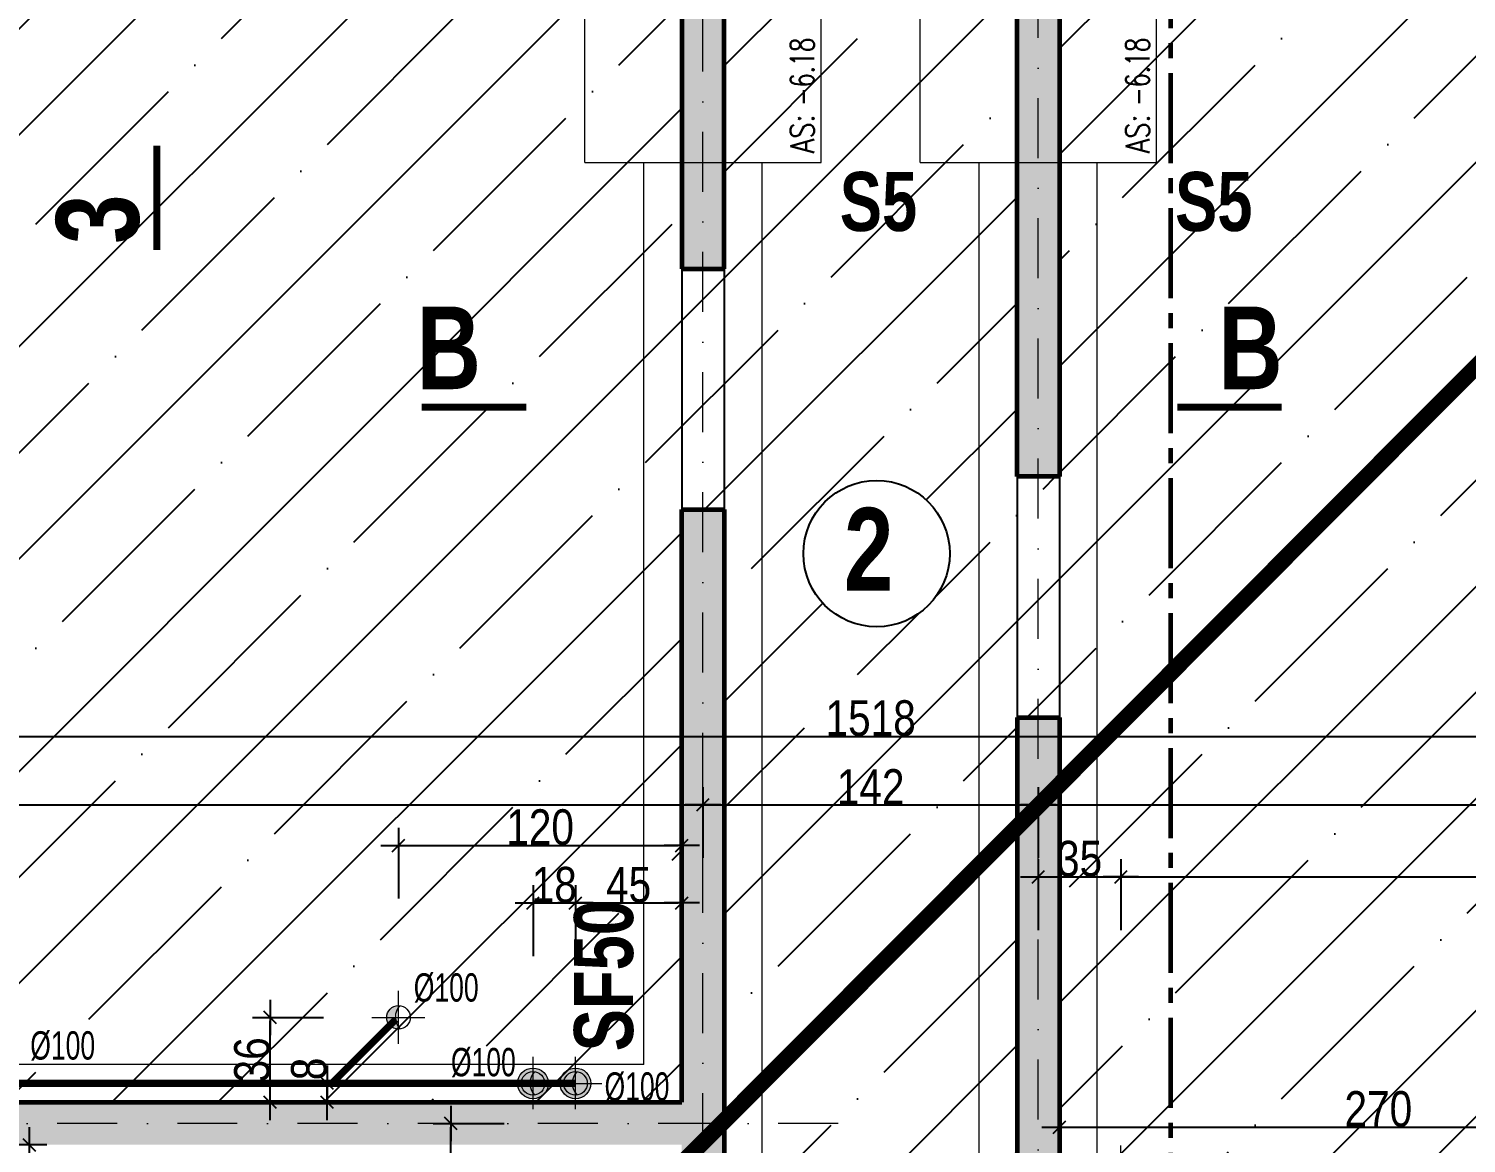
# Model space of a CAD drawing. Header units: centimetres. Extents: x -4990 to 114398, y -61489 to -12305.
# Drawn here: x 30766 to 31374, y -38185 to -37713 of the extents above; entities that cross this region are included whole.
import ezdxf
from ezdxf.enums import TextEntityAlignment as Align

# ---------------------------------------------------------------- set-up
doc = ezdxf.new("R2010")
doc.units = ezdxf.units.CM
doc.header["$LTSCALE"] = 0.5
for name, pattern in [('AXES2', [28.575, 19.05, -3.175, 3.175, -3.175]), ('prlm_ep', [2.5, 1.25, -0.25, 0.25, -0.25, 0.25, -0.25]), ('prlm_eu', [2, 1.25, -0.25, 0.25, -0.25]), ('TIRETPTX2', [50.8, 25.4, -12.7, 0, -12.7])]:
    doc.linetypes.add(name, pattern=pattern)
doc.layers.get('DEFPOINTS').update_dxf_attribs({"linetype": 'CONTINUOUS'})
for name, color, linetype in [('01_cote_gen', 4, 'CONTINUOUS'), ('01_linteaux', 2, 'CONTINUOUS'), ('01_poch_murs', 253, 'CONTINUOUS'), ('01_resv', 32, 'CONTINUOUS'), ('01_texte', 230, 'CONTINUOUS'), ('AA_COTES', 2, 'CONTINUOUS'), ('prlm-EAU-EPEXT', 145, 'CONTINUOUS'), ('prlm-EAU-EUEV', 25, 'CONTINUOUS'), ('prlm-MOD-PB', 123, 'CONTINUOUS')]:
    doc.layers.add(name, color=color, linetype=linetype)
for name, color, linetype, lineweight in [('01_murs_coup', 5, 'CONTINUOUS', 60), ('01_résv', 32, 'CONTINUOUS', 9), ('01_sem', 42, 'CONTINUOUS', 15), ('01_tram_axes', 2, 'TIRETPTX2', 9)]:
    doc.layers.add(name, color=color, linetype=linetype, lineweight=lineweight)
doc.styles.add('Geneva', font='')
doc.styles.add('impact', font='impact.ttf')
doc.styles.add('SIMPLEX1', font='SIMPLEX.shx', dxfattribs={"width": 0.8, "height": 10})
doc.styles.add('STYLE2', font='ARIALN.TTF')
doc.styles.get('Geneva').set_extended_font_data('Geneva')
doc.dimstyles.new('JB50', dxfattribs={"dimscale": 0.1, "dimtxt": 150, "dimasz": 15, "dimexe": 0.1, "dimexo": 0.1, "dimgap": 0.09, "dimtad": 1, "dimdec": 1, "dimdsep": 46, "dimtxsty": 'STYLE2', "dimblk1": 'BOND_G', "dimblk2": 'BOND_D', "dimsah": 1, "dimcen": 1.5, "dimdle": 0.01, "dimse1": 1, "dimse2": 1, "dimclrd": 4, "dimclre": 2, "dimclrt": 6, "dimazin": 2, "dimtfac": 2.333333, "dimtdec": 1, "dimtix": 1, "dimtmove": 2, "dimatfit": 3, "dimldrblk": 'BOND_G', "dimfxl": 1, "dimtolj": 1, "dimtzin": 0, "dimarcsym": 0})

# ---------------------------------------------------------------- blocks, each defined once
blk = doc.blocks.new('BOND_G')
at = {"layer": 'AA_COTES', "color": 0}
for p, q in [((0, -5), (0, 15)), ((5, 0), (-5, 0)), ((1.77, 1.77), (-1.77, -1.77))]:
    blk.add_line(p, q, dxfattribs=at)
blk = doc.blocks.new('BOND_D')
at = {"layer": 'AA_COTES', "color": 0}
for p, q in [((0, 5), (0, -15)), ((5, 0), (-5, 0)), ((-1.77, -1.77), (1.77, 1.77))]:
    blk.add_line(p, q, dxfattribs=at)
blk = doc.blocks.new('*D3748')
at = {"layer": '01_cote_gen', "color": 4, "lineweight": -2, "ltscale": 2, "transparency": 16777216}
blk.add_line((30364.67, -38041.52), (31049.67, -38041.52), dxfattribs=at)
at = {"layer": 'DEFPOINTS', "color": 0, "ltscale": 2}
for p in [(30363.17, -38039.79), (31051.17, -38041.52), (31051.17, -38067.52)]:
    blk.add_point(p, dxfattribs=at)
at = {"layer": '01_cote_gen', "color": 4, "lineweight": -2, "ltscale": 2, "transparency": 16777216, "xscale": 1.5, "yscale": 1.5, "zscale": 1.5, "rotation": 180}
blk.add_blockref('BOND_G', (30363.17, -38041.52), dxfattribs=at)
at = {"layer": '01_cote_gen', "color": 4, "lineweight": -2, "ltscale": 2, "transparency": 16777216, "xscale": 1.5, "yscale": 1.5, "zscale": 1.5}
blk.add_blockref('BOND_D', (31051.17, -38041.52), dxfattribs=at)
at = {"layer": '01_cote_gen', "color": 6, "ltscale": 2, "transparency": 16777216, "insert": (30707.17, -38033.86), "char_height": 15, "attachment_point": 5, "style": 'STYLE2'}
blk.add_mtext('\\A1;688', dxfattribs=at)
blk = doc.blocks.new('*D3749')
at = {"layer": '01_cote_gen', "color": 4, "lineweight": -2, "ltscale": 2, "transparency": 16777216}
blk.add_line((31052.67, -38041.52), (31191.67, -38041.52), dxfattribs=at)
at = {"layer": 'DEFPOINTS', "color": 0, "ltscale": 2}
for p in [(31193.17, -37960.06), (31193.17, -38041.52), (31051.17, -38067.52)]:
    blk.add_point(p, dxfattribs=at)
at = {"layer": '01_cote_gen', "color": 4, "lineweight": -2, "ltscale": 2, "transparency": 16777216, "xscale": 1.5, "yscale": 1.5, "zscale": 1.5, "rotation": 180}
blk.add_blockref('BOND_G', (31051.17, -38041.52), dxfattribs=at)
at = {"layer": '01_cote_gen', "color": 4, "lineweight": -2, "ltscale": 2, "transparency": 16777216, "xscale": 1.5, "yscale": 1.5, "zscale": 1.5}
blk.add_blockref('BOND_D', (31193.17, -38041.52), dxfattribs=at)
at = {"layer": '01_cote_gen', "color": 6, "ltscale": 2, "transparency": 16777216, "insert": (31122.17, -38033.98), "char_height": 15, "attachment_point": 5, "style": 'STYLE2'}
blk.add_mtext('\\A1;142', dxfattribs=at)
blk = doc.blocks.new('*D3750')
at = {"layer": '01_cote_gen', "color": 4, "lineweight": -2, "ltscale": 2, "transparency": 16777216}
blk.add_line((31194.67, -38041.52), (31879.68, -38041.52), dxfattribs=at)
at = {"layer": 'DEFPOINTS', "color": 0, "ltscale": 2}
for p in [(31193.17, -37960.06), (31881.18, -38041.52), (31881.18, -38130.06)]:
    blk.add_point(p, dxfattribs=at)
at = {"layer": '01_cote_gen', "color": 4, "lineweight": -2, "ltscale": 2, "transparency": 16777216, "xscale": 1.5, "yscale": 1.5, "zscale": 1.5, "rotation": 180}
blk.add_blockref('BOND_G', (31193.17, -38041.52), dxfattribs=at)
at = {"layer": '01_cote_gen', "color": 4, "lineweight": -2, "ltscale": 2, "transparency": 16777216, "xscale": 1.5, "yscale": 1.5, "zscale": 1.5}
blk.add_blockref('BOND_D', (31881.18, -38041.52), dxfattribs=at)
at = {"layer": '01_cote_gen', "color": 6, "ltscale": 2, "transparency": 16777216, "insert": (31537.17, -38033.86), "char_height": 15, "attachment_point": 5, "style": 'STYLE2'}
blk.add_mtext('\\A1;688', dxfattribs=at)
blk = doc.blocks.new('*D3751')
at = {"layer": '01_cote_gen', "color": 4, "lineweight": -2, "ltscale": 2, "transparency": 16777216}
blk.add_line((30364.67, -38012.58), (31879.68, -38012.58), dxfattribs=at)
at = {"layer": 'DEFPOINTS', "color": 0, "ltscale": 2}
for p in [(31881.18, -38012.58), (30363.17, -38021.75), (31881.18, -38029.68)]:
    blk.add_point(p, dxfattribs=at)
at = {"layer": '01_cote_gen', "color": 4, "lineweight": -2, "ltscale": 2, "transparency": 16777216, "xscale": 1.5, "yscale": 1.5, "zscale": 1.5, "rotation": 180}
blk.add_blockref('BOND_G', (30363.17, -38012.58), dxfattribs=at)
at = {"layer": '01_cote_gen', "color": 4, "lineweight": -2, "ltscale": 2, "transparency": 16777216, "xscale": 1.5, "yscale": 1.5, "zscale": 1.5}
blk.add_blockref('BOND_D', (31881.18, -38012.58), dxfattribs=at)
at = {"layer": '01_cote_gen', "color": 6, "ltscale": 2, "transparency": 16777216, "insert": (31122.17, -38004.91), "char_height": 15, "attachment_point": 5, "style": 'STYLE2'}
blk.add_mtext('\\A1;1518', dxfattribs=at)
blk = doc.blocks.new('*D3752')
at = {"layer": '01_cote_gen', "color": 4, "lineweight": -2, "ltscale": 2, "transparency": 16777216}
blk.add_line((31194.67, -38072.09), (31226.67, -38072.09), dxfattribs=at)
at = {"layer": 'DEFPOINTS', "color": 0, "ltscale": 2}
for p in [(31228.17, -38072.09), (31193.17, -38107.7), (31228.17, -38184.23)]:
    blk.add_point(p, dxfattribs=at)
at = {"layer": '01_cote_gen', "color": 4, "lineweight": -2, "ltscale": 2, "transparency": 16777216, "xscale": 1.5, "yscale": 1.5, "zscale": 1.5, "rotation": 180}
blk.add_blockref('BOND_G', (31193.17, -38072.09), dxfattribs=at)
at = {"layer": '01_cote_gen', "color": 4, "lineweight": -2, "ltscale": 2, "transparency": 16777216, "xscale": 1.5, "yscale": 1.5, "zscale": 1.5}
blk.add_blockref('BOND_D', (31228.17, -38072.09), dxfattribs=at)
at = {"layer": '01_cote_gen', "color": 6, "ltscale": 2, "transparency": 16777216, "insert": (31210.67, -38064.42), "char_height": 15, "attachment_point": 5, "style": 'STYLE2'}
blk.add_mtext('\\A1;35', dxfattribs=at)
blk = doc.blocks.new('*D3753')
at = {"layer": '01_cote_gen', "color": 4, "lineweight": -2, "ltscale": 2, "transparency": 16777216}
blk.add_line((31229.67, -38072.09), (31879.68, -38072.09), dxfattribs=at)
at = {"layer": 'DEFPOINTS', "color": 0, "ltscale": 2}
for p in [(31881.18, -38072.09), (31228.17, -38079.59), (31881.18, -38091.88)]:
    blk.add_point(p, dxfattribs=at)
at = {"layer": '01_cote_gen', "color": 4, "lineweight": -2, "ltscale": 2, "transparency": 16777216, "xscale": 1.5, "yscale": 1.5, "zscale": 1.5, "rotation": 180}
blk.add_blockref('BOND_G', (31228.17, -38072.09), dxfattribs=at)
at = {"layer": '01_cote_gen', "color": 4, "lineweight": -2, "ltscale": 2, "transparency": 16777216, "xscale": 1.5, "yscale": 1.5, "zscale": 1.5}
blk.add_blockref('BOND_D', (31881.18, -38072.09), dxfattribs=at)
at = {"layer": '01_cote_gen', "color": 6, "ltscale": 2, "transparency": 16777216, "insert": (31554.67, -38064.42), "char_height": 15, "attachment_point": 5, "style": 'STYLE2'}
blk.add_mtext('\\A1;653', dxfattribs=at)
blk = doc.blocks.new('*D3779')
at = {"layer": '01_cote_gen', "color": 4, "lineweight": -2, "ltscale": 2, "transparency": 16777216}
blk.add_line((30944.4, -38755.04), (30944.4, -38178.05), dxfattribs=at)
at = {"layer": 'DEFPOINTS', "color": 0, "ltscale": 2}
for p in [(30943.93, -38176.55), (30944.4, -38176.55), (30966.9, -38756.54)]:
    blk.add_point(p, dxfattribs=at)
at = {"layer": '01_cote_gen', "color": 4, "lineweight": -2, "ltscale": 2, "transparency": 16777216, "xscale": 1.5, "yscale": 1.5, "zscale": 1.5}
for name, p, rotation in [('BOND_D', (30944.4, -38176.55), 90), ('BOND_G', (30944.4, -38756.54), 270)]:
    blk.add_blockref(name, p, dxfattribs=dict(at, rotation=rotation))
at = {"layer": '01_cote_gen', "color": 6, "ltscale": 2, "transparency": 16777216, "insert": (30936.73, -38466.55), "char_height": 15, "attachment_point": 5, "rotation": 90, "style": 'STYLE2'}
blk.add_mtext('\\A1;580', dxfattribs=at)
blk = doc.blocks.new('*D4550')
at = {"layer": '01_cote_gen', "color": 4, "lineweight": -2, "ltscale": 2, "transparency": 16777216}
blk.add_line((30980.69, -38083.13), (30995.67, -38083.13), dxfattribs=at)
at = {"layer": 'DEFPOINTS', "color": 0, "ltscale": 2}
for p in [(30997.17, -38083.13), (30979.19, -38148.3), (30997.17, -38148.3)]:
    blk.add_point(p, dxfattribs=at)
at = {"layer": '01_cote_gen', "color": 4, "lineweight": -2, "ltscale": 2, "transparency": 16777216, "xscale": 1.5, "yscale": 1.5, "zscale": 1.5, "rotation": 180}
blk.add_blockref('BOND_G', (30979.19, -38083.13), dxfattribs=at)
at = {"layer": '01_cote_gen', "color": 4, "lineweight": -2, "ltscale": 2, "transparency": 16777216, "xscale": 1.5, "yscale": 1.5, "zscale": 1.5}
blk.add_blockref('BOND_D', (30997.17, -38083.13), dxfattribs=at)
at = {"layer": '01_cote_gen', "color": 6, "ltscale": 2, "transparency": 16777216, "insert": (30988.18, -38075.46), "char_height": 15, "attachment_point": 5, "style": 'STYLE2'}
blk.add_mtext('\\A1;18', dxfattribs=at)
blk = doc.blocks.new('*D4551')
at = {"layer": '01_cote_gen', "color": 4, "lineweight": -2, "ltscale": 2, "transparency": 16777216}
blk.add_line((30998.67, -38083.13), (31040.67, -38083.13), dxfattribs=at)
at = {"layer": 'DEFPOINTS', "color": 0, "ltscale": 2}
for p in [(30997.17, -38075.63), (31042.17, -38075.63), (31042.17, -38083.13)]:
    blk.add_point(p, dxfattribs=at)
at = {"layer": '01_cote_gen', "color": 4, "lineweight": -2, "ltscale": 2, "transparency": 16777216, "xscale": 1.5, "yscale": 1.5, "zscale": 1.5, "rotation": 180}
blk.add_blockref('BOND_G', (30997.17, -38083.13), dxfattribs=at)
at = {"layer": '01_cote_gen', "color": 4, "lineweight": -2, "ltscale": 2, "transparency": 16777216, "xscale": 1.5, "yscale": 1.5, "zscale": 1.5}
blk.add_blockref('BOND_D', (31042.17, -38083.13), dxfattribs=at)
at = {"layer": '01_cote_gen', "color": 6, "ltscale": 2, "transparency": 16777216, "insert": (31019.67, -38075.49), "char_height": 15, "attachment_point": 5, "style": 'STYLE2'}
blk.add_mtext('\\A1;45', dxfattribs=at)
blk = doc.blocks.new('*D4552')
at = {"layer": '01_cote_gen', "color": 4, "lineweight": -2, "ltscale": 2, "transparency": 16777216}
blk.add_line((30923.71, -38058.75), (31040.67, -38058.75), dxfattribs=at)
at = {"layer": 'DEFPOINTS', "color": 0, "ltscale": 2}
for p in [(31042.17, -38058.75), (31042.17, -38058.75), (30922.21, -38120.36)]:
    blk.add_point(p, dxfattribs=at)
at = {"layer": '01_cote_gen', "color": 4, "lineweight": -2, "ltscale": 2, "transparency": 16777216, "xscale": 1.5, "yscale": 1.5, "zscale": 1.5, "rotation": 180}
blk.add_blockref('BOND_G', (30922.21, -38058.75), dxfattribs=at)
at = {"layer": '01_cote_gen', "color": 4, "lineweight": -2, "ltscale": 2, "transparency": 16777216, "xscale": 1.5, "yscale": 1.5, "zscale": 1.5}
blk.add_blockref('BOND_D', (31042.17, -38058.75), dxfattribs=at)
at = {"layer": '01_cote_gen', "color": 6, "ltscale": 2, "transparency": 16777216, "insert": (30982.19, -38051.08), "char_height": 15, "attachment_point": 5, "style": 'STYLE2'}
blk.add_mtext('\\A1;120', dxfattribs=at)
blk = doc.blocks.new('*D4553')
at = {"layer": '01_cote_gen', "color": 4, "lineweight": -2, "ltscale": 2, "transparency": 16777216}
blk.add_line((30891.98, -38166.05), (30891.98, -38161.03), dxfattribs=at)
at = {"layer": 'DEFPOINTS', "color": 0, "ltscale": 2}
for p in [(30891.98, -38159.53), (30969.78, -38159.53), (30969.78, -38167.55)]:
    blk.add_point(p, dxfattribs=at)
at = {"layer": '01_cote_gen', "color": 4, "lineweight": -2, "ltscale": 2, "transparency": 16777216, "xscale": 1.5, "yscale": 1.5, "zscale": 1.5}
for name, p, rotation in [('BOND_D', (30891.98, -38159.53), 90), ('BOND_G', (30891.98, -38167.55), 270)]:
    blk.add_blockref(name, p, dxfattribs=dict(at, rotation=rotation))
at = {"layer": '01_cote_gen', "color": 6, "ltscale": 2, "transparency": 16777216, "insert": (30884.31, -38153.41), "char_height": 15, "attachment_point": 5, "rotation": 90, "style": 'STYLE2'}
blk.add_mtext('\\A1;8', dxfattribs=at)
blk = doc.blocks.new('*D4554')
at = {"layer": '01_cote_gen', "color": 4, "lineweight": -2, "ltscale": 2, "transparency": 16777216}
blk.add_line((30867.9, -38166.05), (30867.9, -38133.09), dxfattribs=at)
at = {"layer": 'DEFPOINTS', "color": 0, "ltscale": 2}
for p in [(30867.9, -38131.59), (30933.44, -38131.59), (30927.43, -38167.55)]:
    blk.add_point(p, dxfattribs=at)
at = {"layer": '01_cote_gen', "color": 4, "lineweight": -2, "ltscale": 2, "transparency": 16777216, "xscale": 1.5, "yscale": 1.5, "zscale": 1.5}
for name, p, rotation in [('BOND_D', (30867.9, -38131.59), 90), ('BOND_G', (30867.9, -38167.55), 270)]:
    blk.add_blockref(name, p, dxfattribs=dict(at, rotation=rotation))
at = {"layer": '01_cote_gen', "color": 6, "ltscale": 2, "transparency": 16777216, "insert": (30860.23, -38149.57), "char_height": 15, "attachment_point": 5, "rotation": 90, "style": 'STYLE2'}
blk.add_mtext('\\A1;36', dxfattribs=at)
blk = doc.blocks.new('*D4556')
at = {"layer": '01_cote_gen', "color": 4, "lineweight": -2, "ltscale": 2, "transparency": 16777216}
blk.add_line((31203.66, -38178.09), (31470.7, -38178.09), dxfattribs=at)
at = {"layer": 'DEFPOINTS', "color": 0, "ltscale": 2}
for p in [(31202.16, -38181.38), (31472.2, -38178.09), (31472.2, -38225.4)]:
    blk.add_point(p, dxfattribs=at)
at = {"layer": '01_cote_gen', "color": 4, "lineweight": -2, "ltscale": 2, "transparency": 16777216, "xscale": 1.5, "yscale": 1.5, "zscale": 1.5, "rotation": 180}
blk.add_blockref('BOND_G', (31202.16, -38178.09), dxfattribs=at)
at = {"layer": '01_cote_gen', "color": 4, "lineweight": -2, "ltscale": 2, "transparency": 16777216, "xscale": 1.5, "yscale": 1.5, "zscale": 1.5}
blk.add_blockref('BOND_D', (31472.2, -38178.09), dxfattribs=at)
at = {"layer": '01_cote_gen', "color": 6, "ltscale": 2, "transparency": 16777216, "insert": (31337.18, -38170.42), "char_height": 15, "attachment_point": 5, "style": 'STYLE2'}
blk.add_mtext('\\A1;270', dxfattribs=at)
blk = doc.blocks.new('*D4561')
at = {"layer": '01_cote_gen', "color": 4, "lineweight": -2, "ltscale": 2, "transparency": 16777216}
blk.add_line((30765.83, -38187.05), (30765.83, -38605.01), dxfattribs=at)
at = {"layer": 'DEFPOINTS', "color": 0, "ltscale": 2}
for p in [(30735.29, -38185.55), (30711.38, -38606.51), (30765.83, -38606.51)]:
    blk.add_point(p, dxfattribs=at)
at = {"layer": '01_cote_gen', "color": 4, "lineweight": -2, "ltscale": 2, "transparency": 16777216, "xscale": 1.5, "yscale": 1.5, "zscale": 1.5}
for name, p, rotation in [('BOND_G', (30765.83, -38185.55), 90), ('BOND_D', (30765.83, -38606.51), 270)]:
    blk.add_blockref(name, p, dxfattribs=dict(at, rotation=rotation))
at = {"layer": '01_cote_gen', "color": 6, "ltscale": 2, "transparency": 16777216, "insert": (30758.29, -38396.03), "char_height": 15, "attachment_point": 5, "rotation": 90, "style": 'STYLE2'}
blk.add_mtext('\\A1;421', dxfattribs=at)
blk = doc.blocks.new('xi.chumod')
at = {"layer": 'prlm-MOD-PB', "linetype": 'ByBlock', "lineweight": 5}
blk.add_hatch(color=0, dxfattribs=at).paths.add_polyline_path([(6.5, 0, 1), (-6.5, 0, 1)])
at = {"layer": 'prlm-MOD-PB', "color": 0, "linetype": 'ByBlock', "lineweight": 5}
blk.add_circle((0, 0), 6.5, dxfattribs=at)
blk = doc.blocks.new('xi.eu')
at = {"layer": 'prlm-EAU-EUEV', "linetype": 'ByBlock', "lineweight": -2}
h = blk.add_hatch(color=0, dxfattribs=at)
edge = h.paths.add_edge_path()
edge.add_arc((0, 0), 5, 0, 360)
at = {"layer": 'prlm-EAU-EUEV', "color": 0, "linetype": 'ByBlock', "lineweight": 5}
blk.add_circle((0, 0), 5, dxfattribs=at)
blk = doc.blocks.new('xi.ev')
at = {"layer": 'prlm-EAU-EUEV', "linetype": 'ByBlock', "lineweight": -2}
h = blk.add_hatch(color=0, dxfattribs=at)
edge = h.paths.add_edge_path()
edge.add_arc((0, 0), 5, 0, 360)
at = {"layer": 'prlm-EAU-EUEV', "color": 0, "linetype": 'ByBlock', "lineweight": 5}
blk.add_circle((0, 0), 5, dxfattribs=at)

msp = doc.modelspace()

# ---------------------------------------------------------------- hatches: boundary and pattern name
at = {"layer": '01_poch_murs', "ltscale": 2}
h = msp.add_hatch(color=256, dxfattribs=at)
h.dxf.hatch_style = 1
h.paths.add_polyline_path([(31202.168, -37365.545), (31184.165, -37365.545), (31184.164, -37902.568), (31202.164, -37902.568)])
h.paths.add_polyline_path([(31202.169, -37274.568), (31873.164, -37274.562), (31873.164, -37279.554), (31889.164, -37279.554), (31889.164, -37200.094), (31873.164, -37200.094), (31873.164, -37256.562), (31184.166, -37256.562), (31184.165, -37332.555), (30371.166, -37332.555), (30371.166, -37292.246), (30355.166, -37292.816), (30355.166, -37350.545), (30583.162, -37350.548), (30583.162, -37365.545), (30599.162, -37365.545), (30599.162, -37350.548), (31042.169, -37350.555), (31042.169, -37365.545), (31060.169, -37365.545), (31060.169, -37350.555), (31184.165, -37350.557), (31184.165, -37365.545), (31202.168, -37365.545)])
h.paths.add_polyline_path([(31060.169, -37365.545), (31042.169, -37365.545), (31042.169, -37814.557), (31060.169, -37814.557)])
at = {"layer": '01_poch_murs'}
h = msp.add_hatch(dxfattribs=at)
h.set_pattern_fill('ANSI35', color=256, scale=10)
h.paths.add_polyline_path([(31854.164, -37340.545), (31217.176, -37340.545), (31217.176, -37365.545), (31202.168, -37365.545), (31202.166, -37694.548), (31873.164, -37694.548), (31873.164, -37649.512), (31854.164, -37649.512)])
h.paths.add_polyline_path([(31854.164, -37289.512), (31217.176, -37289.512), (31217.176, -37340.545), (31854.164, -37340.545)], flags=17)
h.paths.add_polyline_path([(31854.164, -37274.562), (31202.169, -37274.568), (31202.168, -37340.545), (31217.176, -37340.545), (31217.176, -37289.512), (31854.164, -37289.512)])
h.paths.add_polyline_path([(31873.164, -37289.512), (31854.164, -37289.512), (31854.164, -37340.545), (31873.164, -37340.545)])
h.paths.add_polyline_path([(31873.164, -37279.554), (31873.164, -37274.562), (31854.164, -37274.562), (31854.164, -37289.512), (31873.164, -37289.512)])
h.paths.add_polyline_path([(31873.164, -37340.545), (31854.164, -37340.545), (31854.164, -37649.512), (31873.164, -37649.512), (31873.164, -37553.554)], flags=17)
h.paths.add_polyline_path([(31217.176, -37340.545), (31202.168, -37340.545), (31202.168, -37365.545), (31217.176, -37365.545)], flags=17)
h.paths.add_polyline_path([(31184.165, -37350.557), (31172.168, -37350.557), (31172.168, -37365.545), (31184.165, -37365.545)])
h.paths.add_polyline_path([(31184.165, -37365.545), (31172.168, -37365.545), (31172.168, -37649.511), (31184.165, -37649.512)])
h.paths.add_polyline_path([(31172.168, -37365.545), (31066.17, -37365.545), (31066.17, -37649.512), (31060.169, -37649.512), (31060.169, -37694.548), (31184.165, -37694.548), (31184.165, -37649.512), (31172.168, -37649.511)])
h.paths.add_polyline_path([(31172.168, -37350.557), (31066.17, -37350.555), (31066.17, -37365.545), (31172.168, -37365.545)])
h.paths.add_polyline_path([(31066.17, -37365.545), (31060.169, -37365.545), (31060.169, -37649.512), (31066.17, -37649.512)])
h.paths.add_polyline_path([(31042.169, -37350.555), (31036.17, -37350.555), (31036.17, -37365.545), (31042.169, -37365.545)])
h.paths.add_polyline_path([(31042.169, -37365.545), (31036.17, -37365.545), (31036.17, -37649.512), (31042.169, -37649.512)])
h.paths.add_polyline_path([(31036.17, -37365.545), (30603.162, -37365.545), (30603.162, -37635.548), (30599.162, -37635.548), (30591.162, -37635.548), (30591.162, -37694.548), (31042.169, -37694.548), (31042.169, -37649.512), (31036.17, -37649.512)])
h.paths.add_polyline_path([(31036.17, -37350.555), (30603.162, -37350.548), (30603.162, -37365.545), (31036.17, -37365.545)])
h.paths.add_polyline_path([(30591.162, -37635.548), (30497.169, -37635.548), (30398.169, -37635.548), (30371.166, -37635.548), (30371.166, -37694.548), (30591.162, -37694.548)])
h.paths.add_polyline_path([(31060.169, -37814.557), (31051.17, -37814.557), (31051.17, -37916.554), (31060.169, -37916.554)])
h.paths.add_polyline_path([(31051.17, -37814.557), (31042.169, -37814.557), (31042.169, -37916.554), (31051.17, -37916.554)])
h.paths.add_polyline_path([(31193.166, -37902.568), (31184.164, -37902.568), (31184.165, -38004.565), (31193.166, -38004.565)], flags=17)
h.paths.add_polyline_path([(31202.164, -37902.568), (31193.166, -37902.568), (31193.166, -38004.565), (31202.165, -38004.565)])
h.paths.add_polyline_path([(31184.164, -38794.196), (31025.169, -38794.196), (31025.169, -38997.546), (31075.166, -38997.616), (31177.165, -38997.546), (31184.164, -38997.546)])
h.paths.add_polyline_path([(31184.164, -38744.196), (31060.169, -38744.196), (31060.169, -38764.543), (31051.17, -38764.543), (31051.17, -38794.196), (31184.164, -38794.196)])
h.paths.add_polyline_path([(31051.17, -38764.543), (31025.169, -38764.543), (31025.169, -38794.196), (31051.17, -38794.196)])
h.paths.add_polyline_path([(31219.167, -38270.567), (31193.166, -38270.567), (31193.166, -38446.558), (31219.167, -38446.563)])
edge = h.paths.add_edge_path()
edge.add_arc((30728.016, -37848.736), 30.98, 0, 360)
h.paths.add_polyline_path([(31042.169, -37694.548), (30371.166, -37694.548), (30371.166, -37746.548), (30371.166, -37845.548), (30371.166, -38167.549), (31042.169, -38167.549), (31042.169, -37916.554), (31042.169, -37814.557)])
edge = h.paths.add_edge_path()
edge.add_arc((31594.389, -37848.736), 30.98, 0, 360)
h.paths.add_polyline_path([(31873.164, -37891.558), (31873.164, -37792.558), (31873.164, -37694.548), (31202.166, -37694.548), (31202.164, -37902.568), (31202.165, -38004.565), (31202.164, -38252.567), (31873.164, -38252.567), (31873.164, -38179.563), (31873.164, -38080.563)])
edge = h.paths.add_edge_path()
edge.add_arc((31124.691, -37935.201), 30.98, 0, 360)
h.paths.add_polyline_path([(31184.164, -37902.568), (31184.165, -37694.548), (31060.169, -37694.548), (31060.169, -37814.557), (31060.169, -37916.554), (31060.169, -38744.196), (31184.164, -38744.196), (31184.164, -38705.553), (31184.164, -38603.556), (31184.164, -38446.557), (31193.166, -38446.558), (31193.166, -38270.567), (31184.164, -38270.567), (31184.164, -38004.565)])
at = {"layer": '01_poch_murs', "ltscale": 2}
h = msp.add_hatch(color=256, dxfattribs=at)
h.dxf.hatch_style = 1
h.paths.add_polyline_path([(31202.164, -38004.565), (31184.164, -38004.565), (31184.164, -38270.567), (31219.167, -38270.567), (31219.167, -38446.563), (31184.164, -38446.557), (31184.164, -38603.556), (31202.164, -38603.555), (31202.164, -38464.558), (31237.167, -38464.557), (31237.167, -38270.567), (31873.164, -38270.567), (31873.164, -38385.568), (31889.164, -38385.568), (31889.164, -38179.563), (31873.164, -38179.563), (31873.164, -38252.567), (31202.164, -38252.567)])
h.paths.add_polyline_path([(31889.164, -37891.558), (31873.164, -37891.558), (31873.164, -38080.563), (31889.164, -38080.563)])
h.paths.add_polyline_path([(31889.164, -37553.554), (31873.164, -37553.554), (31873.164, -37792.558), (31889.164, -37792.558)])
h.paths.add_polyline_path([(30599.162, -37468.55), (30583.162, -37468.55), (30583.162, -37619.548), (30497.169, -37619.548), (30497.169, -37635.548), (30599.162, -37635.548)])
h.paths.add_polyline_path([(30371.166, -37635.548), (30398.169, -37635.548), (30398.169, -37619.548), (30355.166, -37619.548), (30355.166, -37746.548), (30371.166, -37746.548)])
h.paths.add_polyline_path([(31060.169, -37916.554), (31042.169, -37916.554), (31042.169, -38167.549), (30371.166, -38167.549), (30371.166, -37845.548), (30355.166, -37845.548), (30355.166, -38209.545), (30375.166, -38209.545), (30375.166, -38185.549), (31042.209, -38185.549), (31042.169, -38748.543), (31007.169, -38748.543), (31007.169, -38997.546), (30856.162, -38997.616), (30856.162, -39015.616), (31075.168, -39015.616), (31075.166, -38997.616), (31025.169, -38997.546), (31025.169, -38764.543), (31060.169, -38764.543)])
at = {"layer": '01_résv', "ltscale": 2}
h = msp.add_hatch(color=256, dxfattribs=at)
h.dxf.hatch_style = 1
h.paths.add_polyline_path([(30922.862, -38126.628, 0.0324939), (30922.214, -38126.586), (30922.214, -38127.413, -0.0356937)])
h.paths.add_polyline_path([(30922.214, -38127.413), (30922.214, -38126.586, 0.4142136), (30917.214, -38131.586), (30920.891, -38131.586, -0.1572132)])
h.paths.add_polyline_path([(30920.891, -38131.586), (30917.214, -38131.586, 0.4142136), (30922.214, -38136.586), (30922.214, -38135.691, -0.1547681)])
h.paths.add_polyline_path([(30922.214, -38135.691), (30922.214, -38136.586, 0.0354279), (30922.92, -38136.536, -0.0386284)])
h = msp.add_hatch(color=256, dxfattribs=at)
h.dxf.hatch_style = 1
h.paths.add_polyline_path([(30979.836, -38154.573, 0.0324939), (30979.188, -38154.531), (30979.188, -38155.357, -0.0356937)])
h.paths.add_polyline_path([(30979.188, -38155.357), (30979.188, -38154.531, 0.4142136), (30974.188, -38159.531), (30977.865, -38159.531, -0.1572132)])
h.paths.add_polyline_path([(30977.865, -38159.531), (30974.188, -38159.531, 0.4142136), (30979.188, -38164.531), (30979.188, -38163.636, -0.1547681)])
h.paths.add_polyline_path([(30979.188, -38163.636), (30979.188, -38164.531, 0.0354279), (30979.894, -38164.481, -0.0386284)])
h = msp.add_hatch(color=256, dxfattribs=at)
h.dxf.hatch_style = 1
h.paths.add_polyline_path([(30997.814, -38154.573, 0.0324939), (30997.167, -38154.531), (30997.167, -38155.357, -0.0356937)])
h.paths.add_polyline_path([(30997.167, -38155.357), (30997.167, -38154.531, 0.4142136), (30992.167, -38159.531), (30995.843, -38159.531, -0.1572132)])
h.paths.add_polyline_path([(30995.843, -38159.531), (30992.167, -38159.531, 0.4142136), (30997.167, -38164.531), (30997.167, -38163.636, -0.1547681)])
h.paths.add_polyline_path([(30997.167, -38163.636), (30997.167, -38164.531, 0.0354279), (30997.872, -38164.481, -0.0386284)])

# ---------------------------------------------------------------- linework, layer by layer
at = {"layer": '01_linteaux'}
for p, q in [((31042.169, -37814.557), (31042.169, -37916.554)), ((31060.169, -37814.557), (31060.169, -37916.554)), ((31184.164, -37902.568), (31184.165, -38004.565)), ((31202.164, -37902.568), (31202.165, -38004.565))]:
    msp.add_line(p, q, dxfattribs=at)
at = {"layer": '01_murs_coup'}
for p, q in [((31202.169, -37274.568), (31202.164, -37902.568)), ((31042.169, -37350.555), (31042.169, -37814.557)), ((31060.169, -37814.557), (31060.169, -37350.555)), ((31184.164, -37902.568), (31184.165, -37350.557)), ((31042.169, -37814.557), (31060.169, -37814.557)), ((31202.164, -37902.568), (31184.164, -37902.568)), ((31042.169, -38167.549), (31042.169, -37916.554)), ((31042.169, -37916.554), (31060.169, -37916.554)), ((31060.169, -37916.554), (31060.169, -38764.543)), ((31184.164, -38004.565), (31202.164, -38004.565)), ((31184.164, -38004.565), (31184.164, -38270.567)), ((31202.164, -38004.565), (31202.164, -38252.567)), ((30371.166, -38167.549), (31042.169, -38167.549))]:
    msp.add_line(p, q, dxfattribs=at)
at = {"layer": '01_murs_coup', "linetype": 'AXES2', "ltscale": 4}
msp.add_line((31249.136, -37274.567), (31249.136, -40413.6), dxfattribs=at)
at = {"layer": '01_résv', "ltscale": 2}
for p, q in [((30922.214, -38142.813), (30922.214, -38120.359)), ((30910.987, -38131.586), (30933.441, -38131.586)), ((30979.188, -38170.458), (30979.188, -38148.304)), ((30997.167, -38170.458), (30997.167, -38148.304)), ((30967.961, -38159.531), (30990.415, -38159.531)), ((30985.94, -38159.531), (31008.394, -38159.531))]:
    msp.add_line(p, q, dxfattribs=at)
for centre in [(30922.214, -38131.586), (30979.188, -38159.531), (30997.167, -38159.531)]:
    msp.add_circle(centre, 5, dxfattribs=at)
for centre in [(30928.025, -38131.552), (30984.999, -38159.497), (31002.977, -38159.497)]:
    msp.add_arc(centre, 7.134, 136.358511, 224.313131, dxfattribs=at)
at = {"layer": '01_sem', "ltscale": 2}
for p, q in [((31001.17, -37769.512), (31001.17, -37619.512)), ((31101.17, -37769.512), (31101.17, -37619.512)), ((31143.166, -37769.512), (31143.166, -37619.511)), ((31243.166, -37769.512), (31243.166, -37619.512)), ((31001.17, -37769.512), (31101.17, -37769.512)), ((31026.17, -38151.549), (31026.17, -37769.512)), ((31076.17, -38781.543), (31076.17, -37769.512)), ((31143.166, -37769.512), (31243.166, -37769.512)), ((31168.166, -38286.567), (31168.166, -37769.512)), ((31218.166, -38236.567), (31218.166, -37769.512)), ((31026.17, -38151.549), (30388.166, -38151.549))]:
    msp.add_line(p, q, dxfattribs=at)
at = {"layer": '01_texte', "const_width": 3}
for points in [[(30819.844, -37762.393), (30819.844, -37806.645)], [(30932.044, -37873.189), (30976.295, -37873.189)], [(31252.044, -37873.189), (31296.295, -37873.189)]]:
    msp.add_lwpolyline(points, dxfattribs=at)
at = {"layer": '01_texte'}
msp.add_circle((31124.691, -37935.201), 30.98, dxfattribs=at)
at = {"layer": '01_tram_axes', "ltscale": 2}
for p, q in [((31051.17, -38799.918), (31051.17, -37184.138)), ((31193.166, -40058.149), (31193.166, -37184.138)), ((31108.463, -38176.549), (30101.712, -38176.549)), ((31228.267, -38516.677), (31228.167, -38184.226))]:
    msp.add_line(p, q, dxfattribs=at)
at = {"layer": 'prlm-EAU-EPEXT', "linetype": 'prlm_ep', "ltscale": 20, "const_width": 7, "flags": 128}
msp.add_lwpolyline([(31026.977, -38208.694), (31390.115, -37844.42), (31390.215, -37254.54)], dxfattribs=at)
at = {"layer": 'prlm-MOD-PB', "color": 15, "linetype": 'prlm_eu', "ltscale": 50, "const_width": 3, "flags": 128}
for points in [[(30921.114, -38132.386), (30893.97, -38159.531)], [(30997.167, -38159.531), (30253.492, -38159.531)]]:
    msp.add_lwpolyline(points, dxfattribs=at)

# ---------------------------------------------------------------- block references
at = {"layer": 'prlm-EAU-EUEV', "rotation": 89.99999999999999}
for name, p in [('xi.eu', (30979.188, -38159.531)), ('xi.ev', (30997.167, -38159.531))]:
    msp.add_blockref(name, p, dxfattribs=at)
at = {"layer": 'prlm-MOD-PB', "rotation": 89.99999999999999}
for p in [(30979.188, -38159.531), (30997.167, -38159.531)]:
    msp.add_blockref('xi.chumod', p, dxfattribs=at)

# ---------------------------------------------------------------- texts
at = {"layer": '01_resv', "style": 'Geneva', "width": 0.7}
for p in [(30928.682, -38124.911), (30766.268, -38149.454), (30944.428, -38156.531), (31009.475, -38166.862)]:
    msp.add_text('%%C100', height=12, dxfattribs=at).set_placement(p)
at = {"layer": '01_texte', "style": 'SIMPLEX1'}
for s, width, p in [('-6.18', 0.7, (31101.211, -37731.152)), ('-6.18', 0.7, (31243.208, -37731.152)), ('AS:', 0.8, (31101.211, -37757.429)), ('AS:', 0.8, (31243.208, -37757.429))]:
    msp.add_text(s, height=10, rotation=90, dxfattribs=dict(at, width=width)).set_placement(p, align=Align.BOTTOM_CENTER)
at = {"layer": '01_texte', "style": 'impact'}
for p in [(31125.497, -37806.057), (31267.494, -37806.057)]:
    msp.add_text('S5', height=25, dxfattribs=at).set_placement(p, align=Align.BOTTOM_CENTER)
for s, height, rotation, p in [('3', 35, 90, (30822.696, -37793.564)), ('B', 35, 360, (30943.552, -37876.042)), ('B', 35, 360, (31283.052, -37876.042)), ('SF50', 25, 90, (31029.052, -38113.901))]:
    msp.add_text(s, height=height, rotation=rotation, dxfattribs=at).set_placement(p, align=Align.BOTTOM_CENTER)
msp.add_text('2', height=35, dxfattribs=at).set_placement((31121.351, -37933.319), align=Align.MIDDLE_CENTER)

# ---------------------------------------------------------------- dimensions: what is measured, and where the dimension line sits
at = {"layer": '01_cote_gen', "ltscale": 2}
for base, p1, p2, picture, middle in [((31193.166, -38041.523), (31051.17, -38067.521), (31193.166, -37960.061), '*D3749', (31122.168, -38033.983)), ((31881.176, -38041.523), (31193.166, -37960.061), (31881.176, -38130.063), '*D3750', (31537.171, -38033.855)), ((31881.176, -38012.58), (30363.166, -38021.755), (31881.176, -38029.683), '*D3751', (31122.171, -38004.912)), ((31051.17, -38041.523), (30363.166, -38039.789), (31051.17, -38067.521), '*D3748', (30707.168, -38033.855)), ((31042.169, -38058.749), (30922.214, -38120.359), (31042.169, -38058.749), '*D4552', (30982.192, -38051.081)), ((31228.167, -38072.089), (31193.166, -38107.704), (31228.167, -38184.226), '*D3752', (31210.667, -38064.422)), ((31881.176, -38072.089), (31228.167, -38079.589), (31881.176, -38091.875), '*D3753', (31554.672, -38064.422)), ((30997.167, -38083.13), (30979.188, -38148.304), (30997.167, -38148.304), '*D4550', (30988.177, -38075.462)), ((31042.169, -38083.13), (30997.167, -38075.63), (31042.169, -38075.63), '*D4551', (31019.668, -38075.493)), ((31472.2, -38178.09), (31202.164, -38181.383), (31472.2, -38225.401), '*D4556', (31337.182, -38170.423))]:
    dim = msp.add_linear_dim(base=base, p1=p1, p2=p2, dimstyle='JB50', dxfattribs=at)
    dim.commit()
    dim.dimension.update_dxf_attribs({"geometry": picture, "text_midpoint": middle})
for base, p1, p2, picture, middle in [((30867.899, -38131.586), (30927.431, -38167.549), (30933.441, -38131.586), '*D4554', (30860.232, -38149.567)), ((30944.399, -38176.549), (30966.899, -38756.543), (30943.93, -38176.549), '*D3779', (30936.731, -38466.546)), ((30765.828, -38606.514), (30735.294, -38185.549), (30711.379, -38606.514), '*D4561', (30758.288, -38396.031))]:
    dim = msp.add_linear_dim(base=base, p1=p1, p2=p2, angle=90, dimstyle='JB50', dxfattribs=at)
    dim.commit()
    dim.dimension.update_dxf_attribs({"geometry": picture, "text_midpoint": middle})
dim = msp.add_linear_dim(base=(30891.978, -38159.531), p1=(30969.783, -38167.549), p2=(30969.783, -38159.531), angle=90, dimstyle='JB50', dxfattribs=at)
dim.commit()
dim.dimension.update_dxf_attribs({"geometry": '*D4553', "text_midpoint": (30884.31, -38153.41), "dimtype": 160})

doc.saveas('drawing.dxf')
